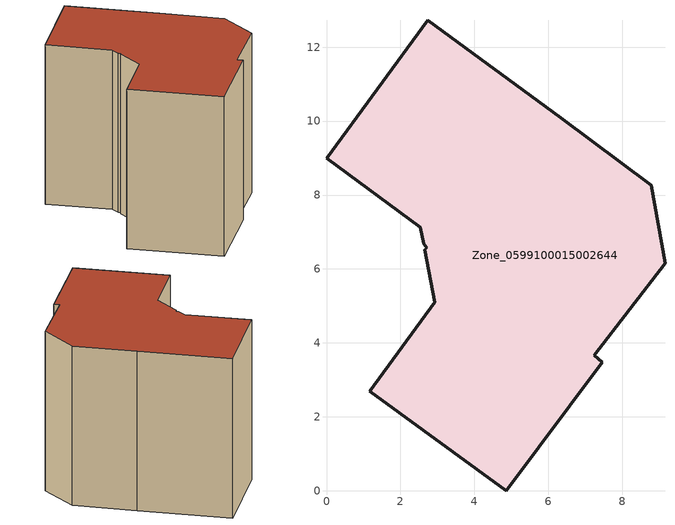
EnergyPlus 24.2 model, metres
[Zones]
Zone_0599100015002644
 floor ground (C_G): 2.74,12.73 6.34,10.09 8.78,8.26 9.15,6.15 7.24,3.66 7.46,3.48 4.86,0 1.17,2.69 2.93,5.1 2.66,6.52 2.71,6.58 2.62,6.69 2.54,7.13 0,9 z1
 wall outside (C_F): 6.34,10.09 2.74,12.73 0,9 2.54,7.13 2.62,6.69 2.71,6.58 2.66,6.52 2.93,5.1 1.17,2.69 4.86,0 7.46,3.48 7.24,3.66 9.15,6.15 8.78,8.26 6.34,10.09 z1:8.96
 roof outside (C_R): 2.54,7.13 2.62,6.69 2.71,6.58 2.66,6.52 2.93,5.1 1.17,2.69 4.86,0 7.46,3.48 7.24,3.66 9.15,6.15 8.78,8.26 6.34,10.09 2.74,12.73 0,9 z8.96
[BUILDING]
Pand.0599100015002644: North Axis=0; Terrain=City; Loads Convergence Tolerance Value=0.04; Temperature Convergence Tolerance Value=0.4; Solar Distribution=FullExterior; Maximum Number of Warmup Days=25; Minimum Number of Warmup Days=1
[Site:Location]
Rotterdam.The.Hague.AP_ZH_NLD Design_Conditions: Latitude=51.96; Longitude=4.45; Time Zone=1; Elevation=-4.5
[SITE:GROUNDTEMPERATURE:BUILDINGSURFACE]
18, 18, 18, 18, 18, 18, 18, 18, 18, 18, 18, 18
[MATERIAL] Thermal Absorptance=0.9; Solar Absorptance=0.7; Visible Absorptance=0.7
Name | Roughness | Thickness | Conductivity | Density | Specific Heat
G.TC.1975-1991 | MediumSmooth | 0.15 | 0.288461 | 540 | 1210
F.TC.1975-1991 | Rough | 0.3 | 0.230769 | 1920 | 840
R.TC.1975-1991 | MediumRough | 0.2 | 0.153846 | 1500 | 1000
[CONSTRUCTION]
C_G: G.TC.1975-1991
C_F: F.TC.1975-1991
C_R: R.TC.1975-1991
[ZONE]
Zone_0599100015002644: Type=1; Multiplier=1; Ceiling Height=Autocalculate; Volume=Autocalculate; Floor Area=autocalculate; Part of Total Floor Area=Yes
[ZONEINFILTRATION:DESIGNFLOWRATE]
Infil_Zone_0599100015002644: Zone or ZoneList or Space or SpaceList=Zone_0599100015002644; Schedule=AlwaysOn; Design Flow Rate Calculation Method=Flow/Area; Flow Rate per Floor Area=0.003; Constant Term Coefficient=1; Temperature Term Coefficient=0; Velocity Term Coefficient=0; Velocity Squared Term Coefficient=0
[HVACTEMPLATE:ZONE:IDEALLOADSAIRSYSTEM]
Zone_0599100015002644: Maximum Heating Supply Air Temperature=50; Minimum Cooling Supply Air Temperature=13; Maximum Heating Supply Air Humidity Ratio=0.0156; Minimum Cooling Supply Air Humidity Ratio=0.0077; Heating Limit=NoLimit; Cooling Limit=NoLimit; Dehumidification Control Type=ConstantSensibleHeatRatio; Cooling Sensible Heat Ratio=0.7; Dehumidification Setpoint=60; Humidification Control Type=None; Humidification Setpoint=30; Outdoor Air Method=None; Outdoor Air Flow Rate per Person=0.00944; Outdoor Air Flow Rate per Zone Floor Area=0; Outdoor Air Flow Rate per Zone=0; Demand Controlled Ventilation Type=None; Outdoor Air Economizer Type=NoEconomizer; Heat Recovery Type=None; Sensible Heat Recovery Effectiveness=0.7; Latent Heat Recovery Effectiveness=0.65
[ZONECONTROL:THERMOSTAT]
ThermostatControl_Zone_0599100015002644: Zone or ZoneList=Zone_0599100015002644; Control Type Schedule=DualSetpointControlType; Control 1=Thermostat_Zone_0599100015002644; Temperature Difference Between Cutout And Setpoint=0
[THERMOSTATSETPOINT:DUALSETPOINT]
Thermostat_Zone_0599100015002644: Heating Setpoint Temperature Schedule=HeatingSetpoint_Zone_0599100015002644; Cooling Setpoint Temperature Schedule=CoolingSetpoint_Zone_0599100015002644
[SCHEDULE:COMPACT]
HeatingSetpoint_Zone_0599100015002644: Through: 12/31, For: AllDays, Until: 24:00, 21
CoolingSetpoint_Zone_0599100015002644: Through: 12/31, For: AllDays, Until: 24:00, 24
DualSetpointControlType: Through: 12/31, For: AllDays, Until: 24:00, 4
AlwaysOn: Through: 12/31, For: AllDays, Until: 24:00, 1
